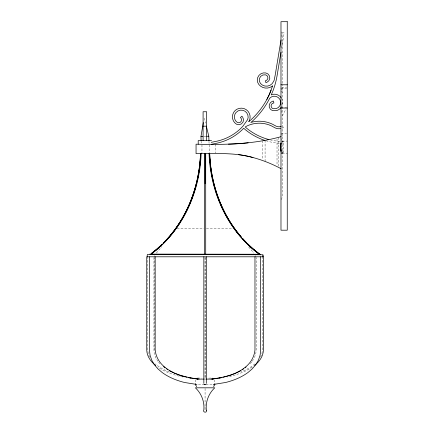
<?xml version="1.0" encoding="UTF-8"?>
<svg xmlns="http://www.w3.org/2000/svg" width="434" height="434" viewBox="0 0 434 434"><rect width="100%" height="100%" fill="white"/><g stroke="black" fill="none" stroke-linecap="round" stroke-linejoin="round"><path stroke-width="0.33" stroke-dasharray="2.17 1.63" d="M153.951 257.476L153.951 350.054L154.379 353.862L155.67 357.6L157.797 361.213M154.564 350.054L154.564 257.476M154.564 256.798L154.591 255.697M255.588 256.798L255.61 255.745M281.579 36.635L282.241 32.648L284.172 32.968L281.525 48.917M281.612 199.7L282.241 196.39L282.241 84.462M254.481 357.6L255.767 353.862L256.201 350.054L256.201 257.476M281.194 112.536L282.241 109.726M281.487 153.696L282.241 151.808M260.546 357.139L261.946 353.612L262.424 349.988L262.424 256.798M281.487 153.864L282.241 152.231M204.208 384.519A1.226 1.226 0 0 1 203.942 384.123L205.076 384.877L206.204 384.123M282.241 115.759L286.001 109.118M252.355 361.213L254.178 358.121M206.134 384.264L205.938 384.519A1.226 1.226 0 0 1 205.542 384.784M156.321 253.109L161.947 246.474M250.266 363.659L251.937 361.701M281.704 141.951L283.272 141.11L283.272 153.631L281.704 152.79M281.4 104.437L282.241 103.655M254.942 363.898L250.814 366.985L245.877 369.801L240.794 372.03M252.409 367.012C244.982 372.22 236.172 375.036 227.394 377M211.993 384.622L198.159 384.622M203.996 118.563L204.463 118.547L205.591 123.126M203.866 136.39L205.895 136.319M208.683 378.117L212.622 377.992M281.612 87.397L286.624 87.397M280.982 88.753L286.624 88.753M280.982 107.176L286.624 107.176M280.982 133.346L286.624 133.346M282.241 141.104L287.254 141.104M282.241 153.636L287.254 153.636M177.083 228.604L203.768 228.604M206.438 228.604L233.123 228.604M197.524 377.992L201.468 378.117M182.752 377C173.974 375.036 165.17 372.22 157.743 367.012M169.352 372.03L164.269 369.801L159.338 366.985L155.209 363.898M204.327 384.627L204.463 384.714A1.226 1.226 0 0 0 205.076 384.877A1.226 0.613 -90 0 0 205.64 384.123M280.982 91.135L282.241 92.458L280.982 90.988M281.4 149.974L282.241 150.934M158.627 362.189L159.88 363.659M248.693 246.984L253.879 253.109M280.982 88.547L282.241 90.321M281.612 150.43L282.241 151.374M280.982 138.511L282.241 141.365M149.605 357.139L148.2 353.612L147.728 349.988L147.728 256.798M281.525 133.759L282.241 136.178M281.612 31.872L282.241 34.508L282.241 83.8M208.987 141.43L209.058 143.388M201.154 141.717L201.202 143.025M281.639 142.276L281.639 152.464M278.319 137.366L278.319 167.274M277.022 139.037L277.022 165.273M265.087 140.274L265.087 161.453M262.31 140.79L262.31 159.75M215.644 144.186L215.644 152.963M214.787 379.734L214.787 382.951M209.796 144.858L209.796 153.636M205.076 388.479L205.076 410.976M201.962 144.858L201.962 152.963M195.365 379.734L195.365 382.951M281.492 98.198A8.344 8.344 0 0 1 281.444 106.965M282.089 128.171A8.702 8.702 0 0 0 282.827 127.851L283.489 127.482L282.534 125.768L281.954 126.093A6.743 6.743 0 0 1 281.384 126.343M280.538 143.35A60.592 60.592 0 0 0 282.968 143.432L283.055 141.473A58.677 58.677 0 0 1 270.664 139.992M279.322 143.274A60.592 60.592 0 0 1 265.494 140.611M204.512 384.123A1.226 0.613 -90 0 0 205.076 384.877A1.221 0.608 89.6 0 1 204.772 384.714M205.076 257.476L205.076 378.226L205.076 257.476"/><path stroke-width="0.65" d="M149.497 256.798L149.497 350.412L150.045 355.256L151.764 360.225L154.428 364.761L157.916 368.84L162.17 372.513C168.842 377.396 176.611 380.52 184.596 382.5L196.922 384.475M155.171 256.798L155.171 350.054C157.444 370.435 181.737 377.428 199.092 378.969M203.85 383.396L203.85 379.576M203.85 378.969L203.85 256.798M204.495 254.514L204.495 153.376M205.103 183.756L205.103 153.636M205.711 254.514L205.711 153.376M206.296 383.396L206.296 379.576M206.296 378.969L206.296 256.798M147.191 256.798L147.234 255.073M262.95 256.798L262.988 255.23L262.933 256.798M281.026 39.955L275.189 75.147L274.174 80.214L273.55 81.538A7.812 7.812 0 0 1 260.433 83.42A5.284 5.284 0 0 1 265.445 74.827A3.033 3.033 0 0 1 266.118 80.578L265.348 80.816L265.917 82.634L266.894 82.324A4.942 4.942 0 0 0 265.814 72.95A7.194 7.194 0 0 0 258.962 84.646A9.722 9.722 0 0 0 271.917 86.399L272.617 85.813L269.167 94.829L266.861 99.44M280.977 52.243L277.114 75.5A79.601 79.601 0 0 1 272.986 90.766L271.261 94.889L273.675 94.227A8.344 8.344 0 0 1 281.161 97.688M201.132 141.066L200.964 136.498L203.318 122.551M281.053 143.101L280.353 145.119L281.053 143.697M281.053 144.631L280.375 146.524L280.554 147.267M281.053 145.922L280.266 147.484L281.053 150.11M245.15 367.81L246.067 367.012M254.53 365.428C259.331 361.744 263.243 356.292 263.405 350.054L263.405 256.798L146.746 256.798L146.746 350.054C146.904 356.292 150.82 361.744 155.622 365.428M242.427 369.6L243.517 368.884M236.378 372.909L240.794 370.674M235.825 373.191L230.329 375.312L223.152 377.244M204.495 254.633L205.136 254.481M281.042 136.661C253.434 144.403 224.508 144.858 196.054 144.186L196.054 153.636C215.074 153.75 234.577 152.258 253.12 157.569C262.809 160.189 272.189 163.954 281.042 168.685M211.206 142.336L217.656 141.023A50.143 50.143 0 0 0 240.599 128.6L242.747 126.419L247.678 119.545A6.911 6.911 0 0 0 238.141 110.849L236.063 112.449A6.743 6.743 0 0 0 236.063 121.346L237.409 122.469A2.875 2.875 0 0 0 241.038 118.216L240.42 117.571L241.846 116.225L242.639 117.066A4.855 4.855 0 0 1 236.519 124.233L234.588 122.638A8.707 8.707 0 0 1 233.828 112.151A8.816 8.816 0 0 1 237.257 109.091A8.881 8.881 0 0 1 249.517 120.261L248.747 121.688L251.08 119.686A77.713 77.713 0 0 0 271.158 90.071M211.597 144.251L218.107 142.932A52.102 52.102 0 0 0 241.95 130.021L243.691 128.252L245.617 129.907A60.592 60.592 0 0 0 264.908 140.421M218.15 378.226L221.904 377.488M219.387 378.101L221.888 377.613M211.054 378.969C228.409 377.428 252.707 370.435 254.975 350.054L254.975 256.798M212.318 378.893L217.499 378.296M212.28 378.969L213.577 378.817M215.519 378.594L217.467 378.372M213.23 384.475L225.555 382.5C233.541 380.52 241.309 377.396 247.982 372.513L252.235 368.84L255.718 364.761L258.387 360.225L260.107 355.256L260.655 350.412L260.655 256.798M200.964 136.498L202.922 136.428M206.839 136.281L208.797 136.211L208.96 140.779M280.982 84.787L287.254 84.787M280.982 108.05L287.254 108.05M203.09 126.175L206.671 126.175M211.553 140.6L198.202 140.6L198.202 144.186M281.053 151.64L280.266 149.014L281.183 149.014M196.667 379.094L204.447 379.094M205.705 379.094L213.485 379.094M149.817 254.102L260.481 254.253M147.251 254.584L263.004 254.747M192.647 378.296L197.833 378.893M192.685 378.372L194.627 378.594M196.575 378.817L197.871 378.969M186.994 377.244L179.817 375.312L174.327 373.191M188.248 377.488L192.002 378.226M188.258 377.613L190.765 378.101M182.763 376.321L184.542 376.831M169.358 370.674L173.774 372.909M166.634 368.884L167.725 369.6M163.623 366.616L165.001 367.81M280.554 149.838L280.266 149.014M206.394 126.397L208.797 136.211M214.787 383.591L214.787 384.877L213.816 385.907L213.816 386.786M206.671 140.6L206.671 111.744L203.09 111.744L203.09 140.6M196.336 386.786L196.336 385.907L195.365 384.877L195.365 383.591M281.102 107.469A8.344 8.344 0 0 1 276.621 110.572L272.395 110.567A4.92 4.92 0 0 1 272.395 101.296L273.458 101.057L273.881 102.972L273.057 103.151A2.951 2.951 0 0 0 273.057 108.712L276.084 108.652A6.347 6.347 0 0 0 279.794 99.234A6.347 6.347 0 0 0 269.72 98.214L268.586 100.373A79.601 79.601 0 0 1 252.425 121.097L250.847 122.469L253.505 121.78A30.651 30.651 0 0 1 272.069 123.999L275.959 126.093A6.743 6.743 0 0 0 280.798 126.538M268.934 139.569A58.677 58.677 0 0 1 246.848 128.388L245.205 126.967L247.13 125.903A28.693 28.693 0 0 1 271.25 125.784L275.085 127.851A8.702 8.702 0 0 0 280.548 128.61M238.331 154.623A116.399 116.399 0 0 1 252.979 157.537M248.199 142.819A224.269 224.269 0 0 1 228.43 144.131M259.944 254.763A125.204 108.429 -90 0 1 209.063 153.376M201.137 153.376A125.204 108.429 90 0 1 151.325 253.982M151.021 253.988A124.867 108.137 90 0 0 200.703 153.636A124.867 108.137 -90 0 1 200.53 157.455M200.356 159.994A124.867 108.137 -90 0 1 200.074 163.168M199.862 165.148A124.867 108.137 -90 0 1 199.249 169.851M199.043 171.191A124.867 108.137 -90 0 1 198.712 173.193M198.598 173.86A124.867 108.137 -90 0 1 197.557 179.166M196.314 184.407A124.867 108.137 -90 0 1 190.184 202.786M189.929 203.4A124.867 108.137 -90 0 1 184.537 214.705M183.907 215.861A124.867 108.137 -90 0 1 183.273 217.005M179.926 222.593A124.867 108.137 -90 0 1 176.698 227.443M175.575 229.016A124.867 108.137 -90 0 1 173.654 231.593M171.273 234.604A124.867 108.137 -90 0 1 170.047 236.074M168.804 237.523A124.867 108.137 -90 0 1 164.513 242.177M159.75 246.8A124.867 108.137 -90 0 1 157.748 248.579M156.229 249.876A124.867 108.137 -90 0 1 155.209 250.727M254.997 250.727A124.867 108.137 90 0 1 253.467 249.447M251.449 247.695A124.867 108.137 90 0 1 249.474 245.888M246.132 242.628A124.867 108.137 90 0 1 242.237 238.478M240.154 236.074A124.867 108.137 90 0 1 239.34 235.098M237.333 232.608A124.867 108.137 90 0 1 236.161 231.083M235.391 230.053A124.867 108.137 90 0 1 234.631 229.016M233.883 227.969A124.867 108.137 90 0 1 232.776 226.385M231.685 224.774A124.867 108.137 90 0 1 230.275 222.593M229.586 221.492A124.867 108.137 90 0 1 227.579 218.139M226.933 217.005A124.867 108.137 90 0 1 226.293 215.861M224.15 211.797A124.867 108.137 90 0 1 223.564 210.62M222.989 209.432A124.867 108.137 90 0 1 220.271 203.4M220.016 202.786A124.867 108.137 90 0 1 216.745 194.052A124.867 108.137 -90 0 0 260.248 254.769M214.586 187.005A124.867 108.137 90 0 0 216.533 193.423A124.867 108.137 -90 0 1 209.497 153.636A124.867 108.137 90 0 0 209.606 156.18M214.233 185.709A124.867 108.137 90 0 1 213.723 183.756M213.561 183.105A124.867 108.137 90 0 1 213.246 181.797M212.942 180.484A124.867 108.137 90 0 1 211.976 175.857M211.38 172.531A124.867 108.137 90 0 1 211.06 170.524M210.859 169.184A124.867 108.137 90 0 1 210.588 167.166M210.419 165.821A124.867 108.137 90 0 1 210.268 164.475M210.072 162.533A124.867 108.137 90 0 1 209.758 158.725M206.6 410.635C206.796 413.418 202.222 412.116 203.85 409.853C204.647 401.71 201.414 393.323 195.365 387.817L214.787 387.817C208.732 393.323 205.504 401.71 206.302 409.853L206.6 410.635M287.254 21.7L280.982 21.7L280.982 230.194L287.254 230.194L287.254 21.7M247.809 244A125.204 108.429 90 0 0 260.552 254.763A125.204 108.429 -90 0 1 247.809 244M242.503 238.434A125.204 108.429 90 0 0 246.848 243.051A125.204 108.429 -90 0 1 242.503 238.434M209.671 153.376A125.204 108.429 90 0 0 241.244 237.002A125.204 108.429 -90 0 1 209.671 153.376M163.358 243.051A125.204 108.429 -90 0 0 200.53 153.376A125.204 108.429 90 0 1 163.358 243.051M151.249 253.586A125.204 108.429 -90 0 0 161.915 244.472A125.204 108.429 90 0 1 151.249 253.586"/></g></svg>
